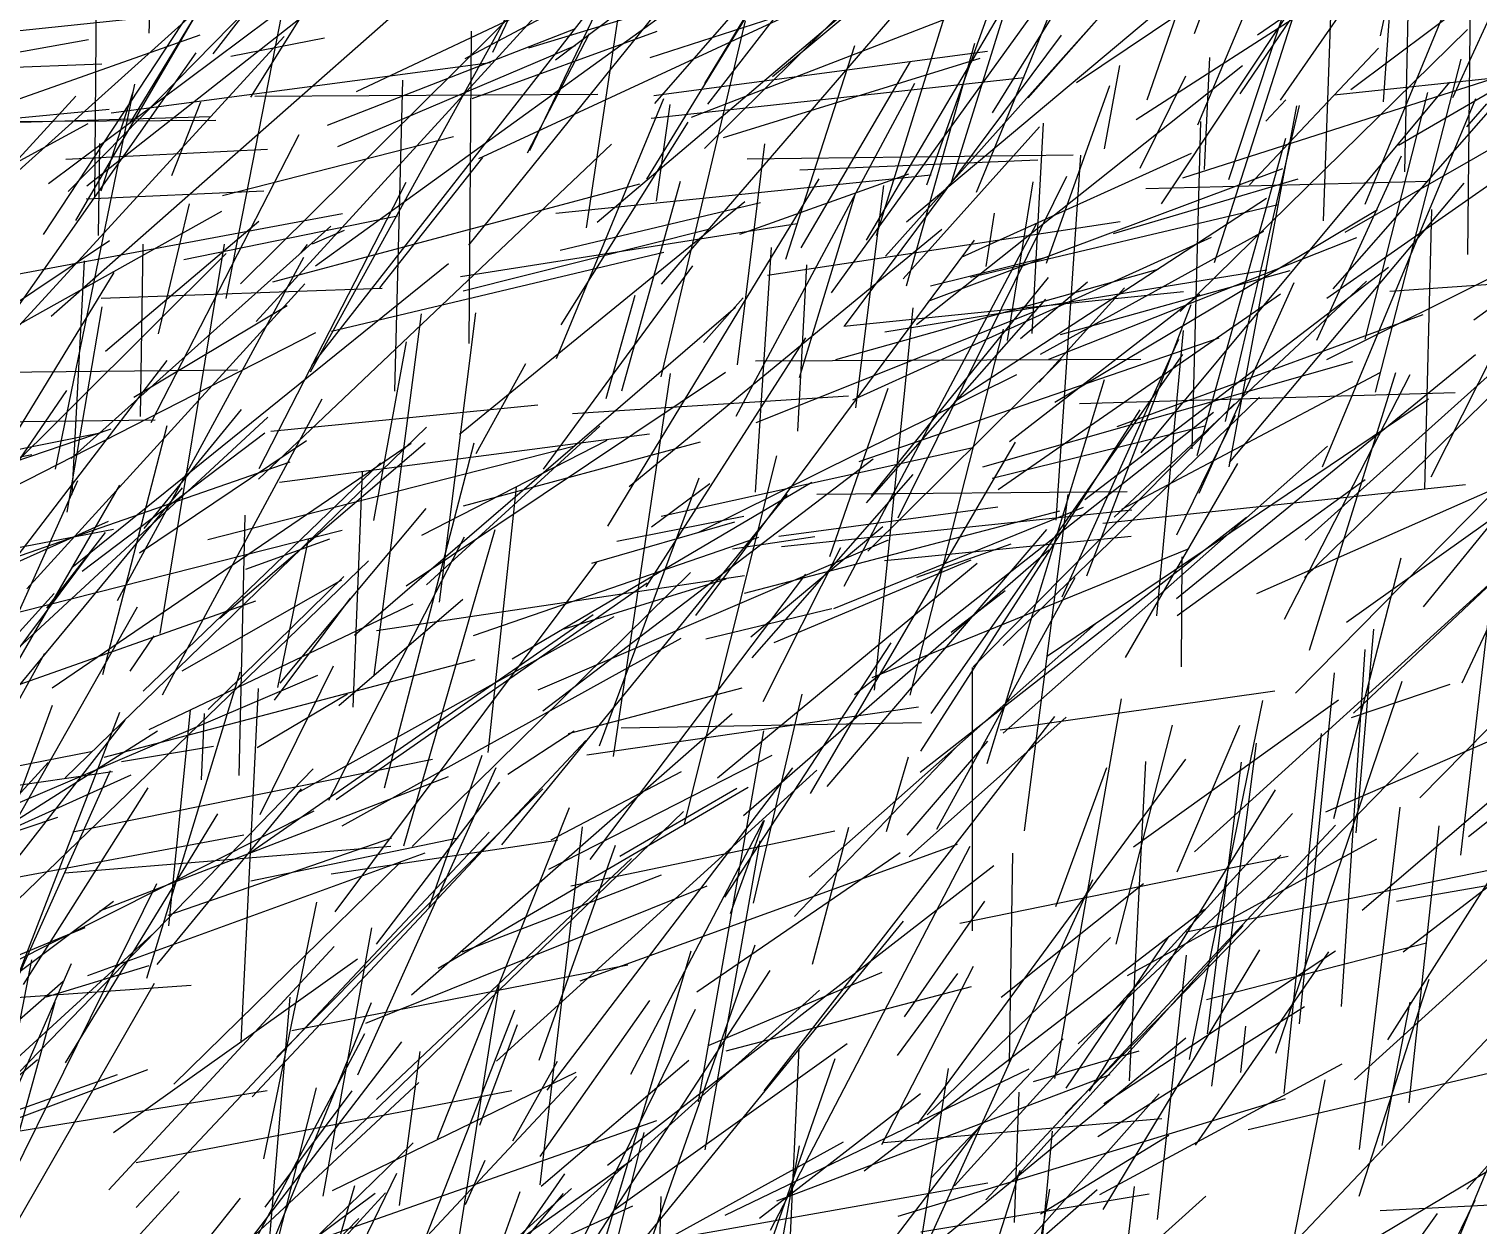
# Model space of a CAD drawing. Header units: metres. Extents: x 0 to 1019, y 0 to 619.
# Drawn here: x 517.8 to 592.2, y 223.9 to 285.3 of the extents above; entities that cross this region are included whole.
import ezdxf

# ---------------------------------------------------------------- set-up
doc = ezdxf.new("R2010")
doc.units = ezdxf.units.M

msp = doc.modelspace()

# ---------------------------------------------------------------- linework, layer by layer
at = {"color": 151}
for p, q in [((577.606, 285.048), (584.764, 304.466)), ((547.072, 248.476), (552.176, 262.24)), ((577.172, 238.917), (593.791, 242.316))]:
    msp.add_line(p, q, dxfattribs=at)
at = {"color": 103}
for p, q in [((541.599, 284.096), (550.362, 302.578)), ((556.629, 273.457), (560.169, 284.444)), ((536.565, 266.679), (536.964, 282.658)), ((572.082, 257.212), (577.429, 271.145)), ((546.669, 257.856), (554.018, 259.979)), ((574.468, 243.291), (584.994, 250.834)), ((574.175, 236.681), (586.966, 243.702))]:
    msp.add_line(p, q, dxfattribs=at)
at = {"color": 12}
for p, q in [((575.178, 281.64), (581.912, 301.225)), ((591.35, 251.707), (597.21, 264.258))]:
    msp.add_line(p, q, dxfattribs=at)
at = {"color": 145}
for p, q in [((587.158, 284.929), (590.663, 301.305)), ((519.136, 262.681), (523.219, 282.444)), ((511.229, 280.514), (527.38, 280.601)), ((575.109, 277.1), (589.607, 277.474)), ((585.909, 244.008), (586.819, 254.469)), ((508.249, 231.276), (522.715, 249.787)), ((591.582, 225.706), (607.654, 243.949)), ((529.155, 213.627), (545.889, 231.492))]:
    msp.add_line(p, q, dxfattribs=at)
at = {"color": 206}
for p, q in [((549.902, 281.453), (565.948, 299.817)), ((585.409, 254.83), (599.665, 264.99)), ((560.646, 226.643), (578.121, 240.091))]:
    msp.add_line(p, q, dxfattribs=at)
at = {"color": 50}
for p, q in [((523.944, 285.076), (524.498, 299.25)), ((552.401, 269.188), (554.44, 271.483)), ((568.63, 210.117), (570.31, 228.691))]:
    msp.add_line(p, q, dxfattribs=at)
at = {"color": 238}
for p, q in [((527.243, 284.014), (538.955, 299.187)), ((530.65, 262.011), (549.626, 264.488))]:
    msp.add_line(p, q, dxfattribs=at)
at = {"color": 171}
for p, q in [((567.234, 280.971), (578.569, 299.285)), ((518.979, 251.45), (537.404, 264.011)), ((512.451, 244.654), (520.289, 262.105)), ((587.982, 240.493), (607.126, 243.819)), ((583.304, 215.026), (590.079, 224.46))]:
    msp.add_line(p, q, dxfattribs=at)
at = {"color": 25}
for p, q in [((582.027, 281.626), (593.456, 298.113)), ((549.848, 281.877), (566.985, 284.15)), ((516.545, 252.864), (530.042, 265.359)), ((525.647, 252.33), (533.836, 256.994)), ((538.749, 228.287), (545.524, 245.316)), ((536.994, 220.288), (542.729, 234.921)), ((526.446, 215.742), (534.717, 224.204))]:
    msp.add_line(p, q, dxfattribs=at)
at = {"color": 210}
for p, q in [((579.952, 281.956), (589.972, 296.766)), ((547.197, 222.597), (551.765, 237.945))]:
    msp.add_line(p, q, dxfattribs=at)
at = {"color": 213}
for p, q in [((585.626, 282.17), (605.242, 296.879)), ((526.984, 250.338), (533.952, 257.163))]:
    msp.add_line(p, q, dxfattribs=at)
at = {"color": 140}
for p, q in [((588.41, 277.949), (588.814, 297.166)), ((549.987, 276.448), (550.699, 281.406)), ((577.479, 263.717), (577.926, 280.539)), ((571.63, 233.176), (582.045, 242.855)), ((535.359, 213.734), (545.211, 225.479))]:
    msp.add_line(p, q, dxfattribs=at)
at = {"color": 21}
msp.add_line((590.872, 281.77), (597.914, 297.108), dxfattribs=at)
at = {"color": 52}
for p, q in [((565.082, 277.241), (570.984, 296.157)), ((565.12, 254.31), (567.881, 256.452)), ((538.793, 237.063), (554.695, 246.359)), ((545.589, 241.281), (559.151, 244.103))]:
    msp.add_line(p, q, dxfattribs=at)
at = {"color": 43}
for p, q in [((587.308, 281.544), (588.373, 296.722)), ((569.061, 281.752), (574.88, 288.326))]:
    msp.add_line(p, q, dxfattribs=at)
at = {"color": 48}
for p, q in [((566.416, 276.902), (574.182, 295.783)), ((554.458, 244.896), (570.122, 258.543))]:
    msp.add_line(p, q, dxfattribs=at)
at = {"color": 67}
msp.add_line((586.36, 276.297), (594.263, 295.406), dxfattribs=at)
at = {"color": 124}
for p, q in [((544.813, 283.705), (559.388, 294.702)), ((563.942, 271.31), (582.143, 278.128)), ((540.597, 254.138), (555.251, 259.196))]:
    msp.add_line(p, q, dxfattribs=at)
at = {"color": 39}
for p, q in [((522.952, 280.426), (531.377, 294.289)), ((578.28, 233.678), (580.021, 247.638)), ((540.187, 224.917), (541.199, 227.202))]:
    msp.add_line(p, q, dxfattribs=at)
at = {"color": 114}
for p, q in [((552.458, 279.144), (567.69, 294.247)), ((532.492, 273.119), (550.809, 286.373)), ((542.061, 243.391), (556.712, 261.377))]:
    msp.add_line(p, q, dxfattribs=at)
at = {"color": 58}
for p, q in [((561.284, 274.688), (567.323, 294.137)), ((532.301, 267.996), (547.763, 287.795)), ((527.709, 276.73), (539.566, 279.756)), ((525.736, 273.455), (536.694, 275.694))]:
    msp.add_line(p, q, dxfattribs=at)
at = {"color": 251}
for p, q in [((521.171, 276.647), (521.295, 293.73)), ((562.661, 272.456), (569.651, 280.253)), ((567.527, 261.631), (582.021, 271.682)), ((562.717, 234.566), (566.841, 240.499))]:
    msp.add_line(p, q, dxfattribs=at)
at = {"color": 180}
for p, q in [((552.47, 282.48), (558.963, 293.162)), ((584.184, 262.808), (592.041, 281.716)), ((533.856, 244.372), (551.258, 254.008))]:
    msp.add_line(p, q, dxfattribs=at)
at = {"color": 87}
for p, q in [((555.939, 282.84), (568.708, 293.509)), ((551.782, 280.759), (565.367, 286.005))]:
    msp.add_line(p, q, dxfattribs=at)
at = {"color": 209}
for p, q in [((584.234, 275.426), (584.872, 293.616)), ((540.068, 271.842), (552.654, 275.001)), ((571.985, 261.128), (587.562, 273.051))]:
    msp.add_line(p, q, dxfattribs=at)
at = {"color": 161}
for p, q in [((543.49, 279.053), (550.029, 292.691)), ((580.8, 256.291), (593.417, 261.853)), ((561.792, 244.082), (562.925, 247.916)), ((519.665, 232.191), (527.485, 244.991))]:
    msp.add_line(p, q, dxfattribs=at)
at = {"color": 1}
for p, q in [((591.633, 273.708), (591.835, 292.474)), ((562.825, 275.387), (581.382, 290.958)), ((549.667, 283.812), (562.694, 288.035)), ((553.816, 208.373), (557.331, 227.929))]:
    msp.add_line(p, q, dxfattribs=at)
at = {"color": 16}
for p, q in [((546.951, 275.372), (566.44, 291.89)), ((564.078, 226.275), (570.866, 233.425))]:
    msp.add_line(p, q, dxfattribs=at)
at = {"color": 104}
for p, q in [((574.605, 280.638), (592.729, 292.298)), ((578.627, 273.289), (582.807, 286.34)), ((556.274, 259.234), (567.512, 260.752))]:
    msp.add_line(p, q, dxfattribs=at)
at = {"color": 111}
for p, q in [((580.835, 284.986), (591.084, 292.099)), ((538.991, 217.701), (541.913, 236.174))]:
    msp.add_line(p, q, dxfattribs=at)
at = {"color": 167}
msp.add_line((520.19, 275.454), (529.476, 291.364), dxfattribs=at)
at = {"color": 38}
for p, q in [((527.901, 271.437), (531.811, 291.377)), ((529.6, 262.71), (537.135, 277.42)), ((521.494, 271.463), (535.919, 271.976))]:
    msp.add_line(p, q, dxfattribs=at)
at = {"color": 96}
for p, q in [((534.594, 282.067), (553.199, 290.853)), ((544.827, 275.833), (564.096, 277.787)), ((538.195, 256.748), (547.082, 264.892)), ((577.353, 232.375), (581.106, 250.797)), ((529.627, 217.054), (531.193, 235.569))]:
    msp.add_line(p, q, dxfattribs=at)
at = {"color": 203}
for p, q in [((540.368, 274.177), (553.82, 290.879)), ((522.532, 247.673), (527.261, 248.464)), ((587.539, 233.378), (596.728, 247.858)), ((543.966, 232.342), (547.884, 243.381))]:
    msp.add_line(p, q, dxfattribs=at)
at = {"color": 102}
for p, q in [((577.786, 280.367), (582.396, 291.342)), ((525.115, 277.757), (526.61, 281.551))]:
    msp.add_line(p, q, dxfattribs=at)
at = {"color": 207}
for p, q in [((516.411, 277.249), (531.194, 290.574)), ((522.003, 280.977), (541.475, 283.562)), ((572.982, 279.128), (573.775, 283.416)), ((535.618, 254.392), (554.517, 257.227))]:
    msp.add_line(p, q, dxfattribs=at)
at = {"color": 233}
for p, q in [((520.756, 277.229), (537.429, 290.357)), ((521.634, 247.897), (540.691, 252.907))]:
    msp.add_line(p, q, dxfattribs=at)
at = {"color": 158}
for p, q in [((543.445, 284.319), (563.062, 290.283)), ((546.592, 242.641), (557.655, 257.294)), ((535.076, 234.241), (552.59, 241.278)), ((501.352, 220.482), (519.537, 236.392))]:
    msp.add_line(p, q, dxfattribs=at)
at = {"color": 225}
for p, q in [((571.551, 282.531), (583.322, 290.463)), ((564.049, 272.089), (570.056, 273.578))]:
    msp.add_line(p, q, dxfattribs=at)
at = {"color": 78}
for p, q in [((575.915, 276.314), (585.304, 290.43)), ((553.125, 246.836), (566.447, 257.847))]:
    msp.add_line(p, q, dxfattribs=at)
at = {"color": 44}
for p, q in [((528.642, 272.206), (546.064, 289.487)), ((581.26, 280.554), (582.288, 281.646))]:
    msp.add_line(p, q, dxfattribs=at)
at = {"color": 239}
for p, q in [((550.254, 272.181), (565.517, 289.898)), ((570.818, 256.12), (576.806, 269.36)), ((514.964, 229.331), (532.376, 247.301)), ((516.029, 224.578), (524.341, 241.401)), ((582.282, 205.232), (592.017, 225.142))]:
    msp.add_line(p, q, dxfattribs=at)
at = {"color": 197}
for p, q in [((584.725, 271.939), (600, 289.371)), ((548.594, 261.796), (564.646, 275.01)), ((567.677, 235.568), (574.981, 241.411))]:
    msp.add_line(p, q, dxfattribs=at)
at = {"color": 132}
for p, q in [((518.78, 277.348), (534.311, 288.964)), ((550.231, 267.418), (554.565, 285.711)), ((580.422, 277.287), (587.049, 284.302)), ((515.852, 272.448), (533.884, 275.811)), ((567.493, 221.284), (575.802, 230.6))]:
    msp.add_line(p, q, dxfattribs=at)
at = {"color": 6}
for p, q in [((529.172, 281.777), (533.456, 288.669)), ((510.747, 247.109), (519.073, 256.298)), ((563.772, 222.636), (572.392, 241.606)), ((532.876, 225.349), (535.384, 239.137))]:
    msp.add_line(p, q, dxfattribs=at)
at = {"color": 208}
for p, q in [((549.494, 277.571), (556.641, 289.237)), ((557.89, 246.026), (568.419, 264.076)), ((519.627, 241.954), (536.363, 243.329))]:
    msp.add_line(p, q, dxfattribs=at)
at = {"color": 193}
for p, q in [((560.776, 274.439), (569.292, 288.924)), ((521.356, 274.684), (521.428, 279.406)), ((545.685, 265.538), (559.841, 266.455)), ((544.469, 242.145), (555.929, 247.991))]:
    msp.add_line(p, q, dxfattribs=at)
at = {"color": 40}
msp.add_line((579.363, 277.559), (583.208, 289.239), dxfattribs=at)
at = {"color": 212}
for p, q in [((540.165, 283.766), (548.894, 288.406)), ((514.364, 247.885), (522.445, 261.863)), ((562.366, 232.582), (565.459, 236.781))]:
    msp.add_line(p, q, dxfattribs=at)
at = {"color": 92}
for p, q in [((558.983, 271.737), (570.722, 288.045)), ((516.74, 231.268), (517.934, 237.483))]:
    msp.add_line(p, q, dxfattribs=at)
at = {"color": 136}
for p, q in [((518.528, 274.729), (526.669, 287.105)), ((563.528, 247.124), (580.271, 260.212)), ((509.749, 248.959), (529.426, 255.917)), ((504.727, 239.899), (519.265, 244.811))]:
    msp.add_line(p, q, dxfattribs=at)
at = {"color": 71}
for p, q in [((529.451, 270.27), (545.245, 287.548)), ((563.345, 270.117), (580.069, 283.404))]:
    msp.add_line(p, q, dxfattribs=at)
at = {"color": 254}
for p, q in [((552.635, 281.423), (557.403, 287.599)), ((525.143, 216.058), (537.511, 228.097))]:
    msp.add_line(p, q, dxfattribs=at)
at = {"color": 88}
for p, q in [((561.75, 273.621), (573.879, 287.199)), ((515.367, 231.872), (522.446, 250.195))]:
    msp.add_line(p, q, dxfattribs=at)
at = {"color": 219}
msp.add_line((519.8, 276.937), (529.094, 286.419), dxfattribs=at)
at = {"color": 146}
for p, q in [((546.397, 275.067), (548.203, 287.054)), ((538.86, 255.854), (540.711, 270.705)), ((586.078, 227.744), (588.156, 245.329)), ((544.068, 225.86), (551.65, 232.337))]:
    msp.add_line(p, q, dxfattribs=at)
at = {"color": 222}
for p, q in [((563.865, 277.284), (567.378, 287.036)), ((554.645, 278.621), (571.379, 278.822)), ((566.973, 247.567), (572.992, 267.285)), ((537.032, 243.341), (541.71, 259.581))]:
    msp.add_line(p, q, dxfattribs=at)
at = {"color": 166}
for p, q in [((509.587, 284.397), (525.03, 286.003)), ((568.111, 264.096), (577.878, 271.669)), ((505.501, 221.488), (518.218, 232.367))]:
    msp.add_line(p, q, dxfattribs=at)
at = {"color": 192}
for p, q in [((518.928, 270.532), (536.529, 286.04)), ((524.435, 269.623), (526.022, 276.309)), ((557.252, 264.625), (557.715, 273.173)), ((533.682, 250.553), (540.058, 256.006))]:
    msp.add_line(p, q, dxfattribs=at)
at = {"color": 55}
for p, q in [((532.225, 267.684), (542.474, 286.255)), ((505.092, 256.328), (522.127, 259.596)), ((577.655, 227.976), (584.504, 237.896)), ((526.056, 216.788), (535.022, 233.71))]:
    msp.add_line(p, q, dxfattribs=at)
at = {"color": 51}
for p, q in [((540.876, 278.642), (557.07, 286.143)), ((556.41, 258.707), (574.398, 260.596)), ((504.66, 245.016), (520.97, 248.18)), ((517.495, 236.223), (523.907, 246.314)), ((533.368, 225.635), (545.867, 231.712))]:
    msp.add_line(p, q, dxfattribs=at)
at = {"color": 64}
for p, q in [((585.345, 274.843), (604.149, 285.665)), ((561.649, 228.108), (575.93, 229.331))]:
    msp.add_line(p, q, dxfattribs=at)
at = {"color": 220}
for p, q in [((588.081, 279.315), (599.659, 286.051)), ((569.636, 267.145), (574.018, 271.989))]:
    msp.add_line(p, q, dxfattribs=at)
at = {"color": 185}
for p, q in [((508.985, 278.765), (526.563, 284.982)), ((586.904, 266.637), (591.292, 283.736)), ((521.486, 276.966), (523.135, 282.062)), ((579.194, 265.137), (582.992, 281.349)), ((577.612, 243.034), (593.059, 257.07)), ((521.414, 239.999), (539.309, 246.892)), ((535.614, 238.287), (541.948, 246.605))]:
    msp.add_line(p, q, dxfattribs=at)
at = {"color": 249}
for p, q in [((512.734, 265.1), (530.881, 284.901)), ((552.128, 259.428), (568.486, 267.535))]:
    msp.add_line(p, q, dxfattribs=at)
at = {"color": 137}
for p, q in [((533.098, 280.345), (545.835, 285.316)), ((545.095, 270.092), (551.614, 280.502)), ((555.082, 261.503), (555.894, 274.067))]:
    msp.add_line(p, q, dxfattribs=at)
at = {"color": 148}
for p, q in [((540.378, 269.127), (540.5, 285.174)), ((546.07, 236.399), (565.441, 243.429)), ((590.888, 222.5), (598.814, 241.727))]:
    msp.add_line(p, q, dxfattribs=at)
at = {"color": 105}
for p, q in [((540.526, 281.721), (550.035, 285.173)), ((548.233, 218.833), (555.055, 238.251))]:
    msp.add_line(p, q, dxfattribs=at)
at = {"color": 89}
for p, q in [((543.363, 278.924), (546.556, 285.054)), ((524.063, 265.082), (531.658, 279.865)), ((562.865, 243.884), (566.992, 248.709)), ((530.274, 221.953), (532.548, 230.914))]:
    msp.add_line(p, q, dxfattribs=at)
at = {"color": 5}
for p, q in [((559.637, 270.016), (570.776, 284.96)), ((556.038, 253.781), (566.152, 258.024))]:
    msp.add_line(p, q, dxfattribs=at)
at = {"color": 86}
msp.add_line((576.872, 270.777), (591.622, 285.262), dxfattribs=at)
at = {"color": 186}
for p, q in [((502.218, 281.41), (520.841, 284.747)), ((591.581, 280.255), (592.61, 281.449)), ((515.473, 241.407), (528.804, 243.901))]:
    msp.add_line(p, q, dxfattribs=at)
at = {"color": 156}
for p, q in [((528.139, 283.887), (532.944, 284.827)), ((576.713, 255.166), (586.365, 262.148)), ((528.571, 246.955), (528.888, 260.315)), ((555.696, 210.957), (572.613, 225.69)), ((559.156, 208.254), (578.183, 225.35))]:
    msp.add_line(p, q, dxfattribs=at)
at = {"color": 113}
for p, q in [((533.635, 279.245), (545.839, 284.444)), ((562.83, 272.091), (566.324, 284.563)), ((528.677, 233.238), (529.562, 251.422))]:
    msp.add_line(p, q, dxfattribs=at)
at = {"color": 47}
for p, q in [((511.981, 283.138), (521.528, 283.491)), ((520.507, 257.448), (529.884, 264.553))]:
    msp.add_line(p, q, dxfattribs=at)
at = {"color": 172}
for p, q in [((513.314, 265.477), (526.372, 284.06)), ((555.689, 272.65), (573.786, 275.4)), ((540.918, 228.992), (542.855, 234.164))]:
    msp.add_line(p, q, dxfattribs=at)
at = {"color": 77}
for p, q in [((553.44, 279.706), (566.612, 283.792)), ((513.068, 259.763), (532.508, 269.701)), ((547.79, 247.927), (550.714, 267.587)), ((560.161, 251.117), (578.579, 265.611)), ((567.217, 262.225), (578.144, 264.901)), ((530.384, 250.819), (534.284, 256.064))]:
    msp.add_line(p, q, dxfattribs=at)
at = {"color": 93}
for p, q in [((557.421, 274.045), (563.035, 283.621)), ((523.84, 236.547), (528.615, 252.269)), ((513.239, 212.203), (525.487, 225.596))]:
    msp.add_line(p, q, dxfattribs=at)
at = {"color": 54}
for p, q in [((577.001, 277.641), (595.332, 283.515)), ((581.782, 232.695), (588.263, 251.791)), ((552.699, 233.102), (561.584, 236.849))]:
    msp.add_line(p, q, dxfattribs=at)
at = {"color": 69}
for p, q in [((578.114, 278.062), (578.402, 283.824)), ((526.645, 246.721), (526.795, 250.131)), ((542.62, 228.199), (544.908, 232.285))]:
    msp.add_line(p, q, dxfattribs=at)
at = {"color": 216}
for p, q in [((549.722, 280.698), (568.862, 282.798)), ((531.737, 273.767), (532.073, 274.21)), ((572.945, 230.115), (584.848, 237.949))]:
    msp.add_line(p, q, dxfattribs=at)
at = {"color": 194}
msp.add_line((574.81, 278.131), (577.17, 282.885), dxfattribs=at)
at = {"color": 109}
for p, q in [((584.781, 281.909), (597.069, 283.205)), ((584.406, 268.312), (600.13, 276.178)), ((530.683, 251.694), (538.167, 260.663))]:
    msp.add_line(p, q, dxfattribs=at)
at = {"color": 228}
for p, q in [((529.376, 281.834), (546.986, 281.929)), ((584.762, 244.744), (588.214, 258.129))]:
    msp.add_line(p, q, dxfattribs=at)
at = {"color": 57}
msp.add_line((554.082, 265.41), (563.245, 282.499), dxfattribs=at)
at = {"color": 144}
for p, q in [((570.014, 273.261), (573.257, 282.383)), ((570.431, 231.393), (573.86, 250.884))]:
    msp.add_line(p, q, dxfattribs=at)
at = {"color": 168}
for p, q in [((574.871, 263.515), (590.714, 282.554)), ((534.428, 250.453), (534.899, 262.521)), ((562.785, 221.651), (577.17, 233.48)), ((547.482, 222.575), (567.002, 226.04))]:
    msp.add_line(p, q, dxfattribs=at)
at = {"color": 245}
for p, q in [((584.399, 271.457), (600.212, 282.547)), ((547.493, 259.76), (558.346, 277.589))]:
    msp.add_line(p, q, dxfattribs=at)
at = {"color": 125}
for p, q in [((586.367, 269.36), (589.591, 282.021)), ((541.35, 248.139), (542.81, 261.755)), ((568.324, 226.172), (580.099, 239.248)), ((511.734, 227.804), (530.013, 230.768))]:
    msp.add_line(p, q, dxfattribs=at)
at = {"color": 62}
for p, q in [((512.746, 273.719), (520.195, 281.838)), ((563.363, 257.136), (568.199, 258.847))]:
    msp.add_line(p, q, dxfattribs=at)
at = {"color": 202}
for p, q in [((513.226, 280.333), (521.903, 281.165)), ((579.386, 262.795), (582.864, 281.339))]:
    msp.add_line(p, q, dxfattribs=at)
at = {"color": 49}
msp.add_line((544.86, 268.361), (550.368, 281.709), dxfattribs=at)
at = {"color": 37}
for p, q in [((508.865, 273.956), (520.828, 280.428)), ((519.054, 213.742), (537.786, 231.187))]:
    msp.add_line(p, q, dxfattribs=at)
at = {"color": 107}
for p, q in [((510.142, 280.281), (527.093, 280.786)), ((520.035, 244.06), (538.491, 247.788))]:
    msp.add_line(p, q, dxfattribs=at)
at = {"color": 237}
for p, q in [((569.274, 269.648), (569.864, 280.453)), ((509.979, 237.649), (518.59, 253.236))]:
    msp.add_line(p, q, dxfattribs=at)
at = {"color": 169}
for p, q in [((577.743, 263.379), (582.298, 279.677)), ((539.876, 264.482), (554.529, 276.424)), ((558.887, 258.19), (561.883, 266.843)), ((585.772, 250.144), (601.829, 265.313)), ((535.629, 230.32), (548.702, 242.687))]:
    msp.add_line(p, q, dxfattribs=at)
at = {"color": 2}
msp.add_line((519.668, 278.607), (530.028, 279.107), dxfattribs=at)
at = {"color": 101}
for p, q in [((529.57, 262.16), (547.678, 279.362)), ((553.523, 224.378), (569.126, 231.895))]:
    msp.add_line(p, q, dxfattribs=at)
at = {"color": 214}
for p, q in [((554.144, 268.043), (555.558, 279.387)), ((586.211, 240.04), (604.054, 255.312)), ((572.224, 230.744), (581.761, 246.21)), ((553.798, 239.864), (555.532, 244.666))]:
    msp.add_line(p, q, dxfattribs=at)
at = {"color": 73}
for p, q in [((565.647, 273.562), (577.46, 278.914)), ((574.925, 214.728), (593.136, 233.966))]:
    msp.add_line(p, q, dxfattribs=at)
at = {"color": 27}
msp.add_line((535.798, 271.997), (541.071, 278.685), dxfattribs=at)
at = {"color": 23}
for p, q in [((557.357, 278.046), (569.558, 278.562)), ((560.063, 266.244), (578.476, 274.593)), ((513.856, 216.326), (519.132, 235.329))]:
    msp.add_line(p, q, dxfattribs=at)
at = {"color": 128}
for p, q in [((570.515, 260.059), (571.765, 278.809)), ((502.201, 231.49), (520.671, 239.144))]:
    msp.add_line(p, q, dxfattribs=at)
at = {"color": 120}
for p, q in [((583.891, 269.298), (588.228, 278.774)), ((570.724, 269.6), (582.512, 272.881))]:
    msp.add_line(p, q, dxfattribs=at)
at = {"color": 242}
for p, q in [((548.22, 266.706), (551.231, 277.464)), ((576.695, 259.312), (579.706, 265.46)), ((518.705, 255.539), (521.717, 259.425)), ((540.082, 220.743), (545.629, 225.743))]:
    msp.add_line(p, q, dxfattribs=at)
at = {"color": 79}
msp.add_line((554.262, 274.75), (562.94, 277.846), dxfattribs=at)
at = {"color": 190}
for p, q in [((562.396, 260.188), (571.048, 277.73)), ((567.789, 253.621), (580.939, 266.384))]:
    msp.add_line(p, q, dxfattribs=at)
at = {"color": 134}
for p, q in [((568.017, 269.288), (569.332, 277.44)), ((589.747, 262.293), (594.92, 272.535)), ((576.934, 252.533), (576.97, 258.187)), ((545.25, 254.491), (553.567, 257.044)), ((563.193, 220.58), (564.98, 231.898))]:
    msp.add_line(p, q, dxfattribs=at)
at = {"color": 142}
for p, q in [((573.45, 274.786), (582.922, 277.595)), ((564.098, 250.127), (577.001, 268.563)), ((510.902, 265.033), (524.263, 265.223)), ((541.14, 220.414), (558.356, 235.923))]:
    msp.add_line(p, q, dxfattribs=at)
at = {"color": 19}
for p, q in [((591.95, 270.345), (601.949, 277.631)), ((577.851, 261.455), (582.731, 272.266)), ((555.081, 268.236), (574.859, 268.329)), ((523.287, 227.081), (542.567, 230.768))]:
    msp.add_line(p, q, dxfattribs=at)
at = {"color": 53}
for p, q in [((520.717, 276.557), (529.846, 276.967)), ((519.75, 260.478), (521.546, 271.017)), ((558.748, 246.394), (570.033, 259.584)), ((552.531, 253.969), (558.987, 255.526))]:
    msp.add_line(p, q, dxfattribs=at)
at = {"color": 252}
for p, q in [((530.304, 272.303), (549.133, 277.335)), ((514.611, 254.68), (533.86, 259.552))]:
    msp.add_line(p, q, dxfattribs=at)
at = {"color": 90}
for p, q in [((557.325, 267.383), (560.186, 276.777)), ((579.397, 263.018), (591.456, 277.363)), ((552.017, 255.162), (566.317, 274.446)), ((542.359, 247.022), (545.771, 249.24))]:
    msp.add_line(p, q, dxfattribs=at)
at = {"color": 126}
for p, q in [((560.228, 265.839), (561.657, 277.241)), ((559.6, 270.03), (577.039, 271.799)), ((551.43, 244.474), (556.172, 263.366)), ((552.067, 235.842), (562.494, 242.996))]:
    msp.add_line(p, q, dxfattribs=at)
at = {"color": 110}
for p, q in [((583.292, 259.04), (602.968, 276.73)), ((524.929, 239.783), (536.408, 243.742))]:
    msp.add_line(p, q, dxfattribs=at)
at = {"color": 153}
for p, q in [((545.051, 273.923), (555.336, 276.38)), ((565.288, 266.153), (581.308, 276.591)), ((522.325, 255.929), (531.897, 273.575)), ((582.999, 234.194), (584.792, 252.216)), ((574.273, 231.265), (575.102, 247.672))]:
    msp.add_line(p, q, dxfattribs=at)
at = {"color": 11}
for p, q in [((566.102, 272.541), (581.9, 276.265)), ((575.668, 255.157), (577.039, 269.797)), ((552.145, 230.196), (555.504, 249.24)), ((540.021, 237.898), (550.243, 241.852)), ((563.556, 223.513), (575.272, 225.47))]:
    msp.add_line(p, q, dxfattribs=at)
at = {"color": 162}
for p, q in [((570.435, 266.129), (587.007, 276.013)), ((571.702, 266.049), (590.99, 266.623)), ((553.705, 216.747), (559.167, 232.414)), ((568.365, 224.004), (568.614, 230.691))]:
    msp.add_line(p, q, dxfattribs=at)
at = {"color": 118}
for p, q in [((589.43, 261.674), (589.782, 276.014)), ((582.204, 230.62), (584.128, 249.109)), ((529.835, 227.266), (532.564, 240.444))]:
    msp.add_line(p, q, dxfattribs=at)
at = {"color": 250}
for p, q in [((515.419, 269.077), (527.685, 275.927)), ((533.293, 241.905), (544.917, 243.625))]:
    msp.add_line(p, q, dxfattribs=at)
at = {"color": 199}
msp.add_line((521.712, 268.748), (529.576, 275.418), dxfattribs=at)
at = {"color": 20}
msp.add_line((539.924, 272.569), (557.218, 275.297), dxfattribs=at)
at = {"color": 59}
for p, q in [((559.621, 256.667), (569.489, 275.271)), ((576.716, 242.013), (579.941, 249.542))]:
    msp.add_line(p, q, dxfattribs=at)
at = {"color": 131}
for p, q in [((566.915, 273.093), (567.344, 275.821)), ((557.998, 237.266), (559.864, 244.29)), ((529.913, 224.778), (534.367, 230.759))]:
    msp.add_line(p, q, dxfattribs=at)
at = {"color": 115}
for p, q in [((519.944, 263.222), (533.273, 275.157)), ((568.678, 269.386), (572.121, 272.298)), ((563.012, 251.08), (567.799, 269.871))]:
    msp.add_line(p, q, dxfattribs=at)
at = {"color": 234}
for p, q in [((532.34, 274.248), (533.986, 274.947)), ((529.652, 244.948), (533.412, 252.582))]:
    msp.add_line(p, q, dxfattribs=at)
at = {"color": 68}
msp.add_line((569.709, 268.584), (581.161, 274.899), dxfattribs=at)
at = {"color": 149}
for p, q in [((570.133, 268.33), (585.945, 274.576)), ((582.797, 251.177), (593.796, 262.371)), ((521.884, 225.68), (533.447, 238.177))]:
    msp.add_line(p, q, dxfattribs=at)
at = {"color": 26}
for p, q in [((508.249, 254.183), (527.904, 273.754)), ((580.95, 214.209), (584.311, 231.322))]:
    msp.add_line(p, q, dxfattribs=at)
at = {"color": 138}
for p, q in [((511.592, 267.524), (521.922, 274.431)), ((582.232, 254.977), (588.67, 267.548)), ((569.347, 231.235), (574.768, 232.817))]:
    msp.add_line(p, q, dxfattribs=at)
at = {"color": 123}
for p, q in [((523.513, 265.384), (523.651, 274.231)), ((543.563, 217.727), (551.991, 234.945))]:
    msp.add_line(p, q, dxfattribs=at)
at = {"color": 175}
for p, q in [((524.51, 254.245), (527.827, 274.241)), ((568.877, 244.106), (571.122, 261.385)), ((554.514, 256.306), (570.693, 260.542)), ((523.954, 249.309), (537.506, 255.761)), ((512.872, 233.908), (518.985, 250.561)), ((555.518, 230.76), (570.44, 249.975))]:
    msp.add_line(p, q, dxfattribs=at)
at = {"color": 36}
for p, q in [((533.318, 269.763), (550.365, 273.829)), ((535.496, 252.098), (537.93, 270.658)), ((568.654, 217.377), (570.18, 225.707))]:
    msp.add_line(p, q, dxfattribs=at)
at = {"color": 157}
for p, q in [((519.984, 257.635), (539.32, 273.239)), ((523.699, 259.631), (528.692, 265.748)), ((548.185, 249.398), (563.591, 249.666)), ((531.283, 233.85), (548.525, 237.227))]:
    msp.add_line(p, q, dxfattribs=at)
at = {"color": 200}
for p, q in [((519.992, 261.388), (520.632, 273.383)), ((562.965, 242.771), (571.02, 249.947))]:
    msp.add_line(p, q, dxfattribs=at)
at = {"color": 176}
for p, q in [((544.199, 262.689), (551.858, 273.117)), ((553.891, 258.586), (558.118, 259.221)), ((533.492, 227.77), (551.383, 245.104))]:
    msp.add_line(p, q, dxfattribs=at)
at = {"color": 108}
for p, q in [((511.871, 255.923), (522.159, 272.776)), ((586.061, 225.342), (589.651, 236.494)), ((562.399, 224.325), (582.274, 230.364)), ((540.594, 218.924), (542.998, 225.595))]:
    msp.add_line(p, q, dxfattribs=at)
at = {"color": 205}
msp.add_line((559.191, 268.317), (575.74, 272.949), dxfattribs=at)
at = {"color": 178}
msp.add_line((561.035, 261.32), (570.111, 272.522), dxfattribs=at)
at = {"color": 196}
for p, q in [((561.704, 269.741), (581.322, 272.914)), ((563.881, 229.521), (573.299, 238.638))]:
    msp.add_line(p, q, dxfattribs=at)
at = {"color": 29}
msp.add_line((573.492, 260.217), (586.434, 272.332), dxfattribs=at)
at = {"color": 14}
for p, q in [((587.628, 271.817), (602.786, 272.895)), ((540.083, 260.792), (552.252, 264.08))]:
    msp.add_line(p, q, dxfattribs=at)
at = {"color": 129}
for p, q in [((517.674, 256.54), (531.937, 272.198)), ((514.108, 229.738), (521.975, 247.204))]:
    msp.add_line(p, q, dxfattribs=at)
at = {"color": 154}
for p, q in [((547.411, 266.308), (548.901, 271.613)), ((515.352, 255.824), (524.877, 268.262)), ((542.576, 252.946), (557.958, 262.006)), ((554.833, 254.075), (561.616, 259.736)), ((522.98, 252.311), (524.217, 254.121))]:
    msp.add_line(p, q, dxfattribs=at)
at = {"color": 223}
for p, q in [((523.173, 266.373), (531.031, 271.079)), ((549.884, 213.272), (550.228, 225.327))]:
    msp.add_line(p, q, dxfattribs=at)
at = {"color": 211}
for p, q in [((534.487, 254.151), (554.044, 270.996)), ((506.977, 259.665), (522.007, 264.744)), ((588.315, 237.904), (602.493, 248.788)), ((523.811, 216.745), (535.553, 225.511))]:
    msp.add_line(p, q, dxfattribs=at)
at = {"color": 95}
for p, q in [((555.105, 265.069), (569.48, 270.804)), ((570.971, 229.578), (589.095, 248.116))]:
    msp.add_line(p, q, dxfattribs=at)
at = {"color": 215}
msp.add_line((560.77, 260.946), (569.976, 271.408), dxfattribs=at)
at = {"color": 139}
msp.add_line((561.189, 251.334), (563.161, 270.962), dxfattribs=at)
at = {"color": 179}
msp.add_line((589.356, 255.619), (601.739, 270.813), dxfattribs=at)
at = {"color": 83}
for p, q in [((573.644, 264.869), (589.336, 270.624)), ((534.658, 231.581), (541.767, 247.359)), ((570.495, 240.222), (573.1, 247.37)), ((511.335, 227.148), (523.877, 231.854))]:
    msp.add_line(p, q, dxfattribs=at)
at = {"color": 28}
for p, q in [((549.456, 256.645), (557.662, 269.425)), ((502.316, 229.664), (518.769, 247.611)), ((548.109, 242.811), (554.12, 246.307))]:
    msp.add_line(p, q, dxfattribs=at)
at = {"color": 133}
for p, q in [((560.402, 263.072), (578.871, 269.422)), ((535.483, 260.051), (537.157, 269.217)), ((501.07, 259.985), (517.928, 263.439)), ((518.681, 235.591), (523.945, 237.196)), ((536.799, 224.875), (537.865, 232.776)), ((563.519, 210.501), (568.657, 226.688))]:
    msp.add_line(p, q, dxfattribs=at)
at = {"color": 135}
msp.add_line((576.684, 256.037), (592.029, 268.562), dxfattribs=at)
at = {"color": 98}
for p, q in [((513.677, 267.637), (528.492, 267.782)), ((558.224, 261.399), (574.148, 261.539))]:
    msp.add_line(p, q, dxfattribs=at)
at = {"color": 99}
msp.add_line((540.729, 263.488), (543.286, 268.114), dxfattribs=at)
at = {"color": 9}
msp.add_line((560.834, 258.465), (570.783, 268.338), dxfattribs=at)
at = {"color": 46}
msp.add_line((566.74, 262.796), (585.73, 268.204), dxfattribs=at)
at = {"color": 198}
msp.add_line((583.258, 257.125), (594.277, 267.89), dxfattribs=at)
at = {"color": 85}
for p, q in [((537.139, 256.688), (553.536, 267.663)), ((544.02, 225.934), (546.187, 244.312)), ((555.277, 224.226), (563.541, 230.614)), ((532.756, 219.858), (534.51, 225.89))]:
    msp.add_line(p, q, dxfattribs=at)
at = {"color": 143}
for p, q in [((573.882, 260.627), (587.142, 267.648)), ((553.565, 232.811), (566.168, 236.11))]:
    msp.add_line(p, q, dxfattribs=at)
at = {"color": 182}
for p, q in [((583.509, 253.381), (587.934, 267.64)), ((529.17, 243.007), (546.746, 255.22)), ((524.964, 239.24), (526.07, 250.313))]:
    msp.add_line(p, q, dxfattribs=at)
at = {"color": 30}
for p, q in [((508.016, 249.64), (519.726, 266.723)), ((511.7, 227.44), (524.097, 238.763))]:
    msp.add_line(p, q, dxfattribs=at)
at = {"color": 72}
for p, q in [((524.63, 251.089), (532.828, 266.295)), ((528.921, 257.548), (533.229, 259.097))]:
    msp.add_line(p, q, dxfattribs=at)
at = {"color": 91}
for p, q in [((570.06, 253.104), (589.619, 266.294)), ((557.084, 239.708), (565.348, 248.367)), ((512.415, 245.767), (522.066, 247.154))]:
    msp.add_line(p, q, dxfattribs=at)
at = {"color": 24}
msp.add_line((530.195, 264.626), (543.894, 265.986), dxfattribs=at)
at = {"color": 22}
msp.add_line((563.559, 248.204), (574.821, 265.732), dxfattribs=at)
at = {"color": 165}
for p, q in [((566.248, 252.539), (579.663, 266.034)), ((556.465, 214.697), (557.317, 232.953))]:
    msp.add_line(p, q, dxfattribs=at)
at = {"color": 13}
msp.add_line((519.636, 246.832), (538.183, 264.835), dxfattribs=at)
at = {"color": 174}
for p, q in [((521.58, 252.135), (524.876, 264.92)), ((545.471, 249.116), (554.397, 251.455)), ((587.111, 223.334), (605.867, 234.526))]:
    msp.add_line(p, q, dxfattribs=at)
at = {"color": 65}
for p, q in [((511.201, 262.488), (521.436, 264.539)), ((512.369, 245.641), (525.668, 261.731)), ((568.118, 232.172), (568.28, 242.963))]:
    msp.add_line(p, q, dxfattribs=at)
at = {"color": 81}
for p, q in [((523.454, 258.379), (532.033, 264.159)), ((579.991, 231.706), (580.244, 234.077))]:
    msp.add_line(p, q, dxfattribs=at)
at = {"color": 74}
msp.add_line((536.024, 246.31), (540.632, 264.038), dxfattribs=at)
at = {"color": 60}
for p, q in [((537.947, 259.296), (547.468, 264.164)), ((510.221, 241.204), (523.033, 246.989))]:
    msp.add_line(p, q, dxfattribs=at)
at = {"color": 119}
msp.add_line((526.958, 259.071), (545.795, 263.885), dxfattribs=at)
at = {"color": 188}
for p, q in [((527.579, 255.036), (538.119, 264.032)), ((566.206, 238.969), (566.214, 252.5)), ((572.681, 210.744), (574.534, 225.845))]:
    msp.add_line(p, q, dxfattribs=at)
at = {"color": 231}
msp.add_line((550.231, 260.266), (566.163, 263.777), dxfattribs=at)
at = {"color": 41}
for p, q in [((567.788, 249.125), (584.432, 263.87)), ((571.021, 230.889), (576.301, 238.693))]:
    msp.add_line(p, q, dxfattribs=at)
at = {"color": 31}
for p, q in [((513.414, 256.88), (531.195, 263.065)), ((591.278, 242.853), (593.538, 262.199))]:
    msp.add_line(p, q, dxfattribs=at)
at = {"color": 218}
for p, q in [((523.64, 251.274), (535.819, 262.998)), ((528.353, 218.277), (535.361, 235.303))]:
    msp.add_line(p, q, dxfattribs=at)
at = {"color": 221}
for p, q in [((544.161, 250.274), (561.108, 263.208)), ((541.782, 232.289), (558.228, 247.229)), ((572.637, 228.417), (583.246, 235.087))]:
    msp.add_line(p, q, dxfattribs=at)
at = {"color": 8}
for p, q in [((574.059, 253.018), (579.835, 262.969)), ((572.895, 259.907), (591.523, 261.897))]:
    msp.add_line(p, q, dxfattribs=at)
at = {"color": 121}
msp.add_line((549.742, 259.725), (552.732, 261.951), dxfattribs=at)
at = {"color": 117}
for p, q in [((554.899, 252.989), (563.165, 262.415)), ((580.36, 228.778), (594.982, 232.2))]:
    msp.add_line(p, q, dxfattribs=at)
at = {"color": 61}
for p, q in [((559.102, 255.532), (571.911, 260.722)), ((509.419, 230.985), (522.128, 240.495))]:
    msp.add_line(p, q, dxfattribs=at)
at = {"color": 173}
msp.add_line((508.214, 253.928), (521.867, 260.009), dxfattribs=at)
at = {"color": 10}
for p, q in [((547.95, 258.977), (554.479, 260.269)), ((567.632, 249.295), (581.736, 251.307)), ((544.377, 230.795), (556.993, 247.338))]:
    msp.add_line(p, q, dxfattribs=at)
at = {"color": 35}
for p, q in [((530.551, 251.472), (532.137, 259.067)), ((548.673, 231.622), (555.509, 244.647))]:
    msp.add_line(p, q, dxfattribs=at)
at = {"color": 204}
for p, q in [((533.181, 245.687), (540.131, 259.205)), ((537.454, 243.312), (551.73, 257.377)), ((555.227, 214.011), (566.602, 228.945))]:
    msp.add_line(p, q, dxfattribs=at)
at = {"color": 141}
msp.add_line((543.927, 251.352), (561.906, 259.051), dxfattribs=at)
at = {"color": 227}
msp.add_line((561.699, 257.984), (574.363, 259.246), dxfattribs=at)
at = {"color": 243}
for p, q in [((589.168, 245.804), (602.487, 259.322)), ((523.291, 224.761), (541.402, 244.044)), ((552.486, 227.722), (555.316, 243.595))]:
    msp.add_line(p, q, dxfattribs=at)
at = {"color": 18}
for p, q in [((591.674, 243.813), (610.57, 258.843)), ((533.299, 219.642), (536.667, 226.539))]:
    msp.add_line(p, q, dxfattribs=at)
at = {"color": 230}
msp.add_line((508.935, 242.337), (520.992, 258.463), dxfattribs=at)
at = {"color": 76}
msp.add_line((555.476, 250.752), (559.452, 258.656), dxfattribs=at)
at = {"color": 70}
for p, q in [((561.059, 251.979), (577.25, 258.568)), ((533.505, 239.948), (546.933, 257.903))]:
    msp.add_line(p, q, dxfattribs=at)
at = {"color": 235}
msp.add_line((515.656, 239.07), (535.218, 257.976), dxfattribs=at)
at = {"color": 4}
for p, q in [((533.545, 245.72), (549.514, 256.844)), ((537.417, 235.687), (553.87, 250.132)), ((565.569, 239.366), (582.423, 242.814)), ((522.13, 228.625), (534.641, 237.538))]:
    msp.add_line(p, q, dxfattribs=at)
at = {"color": 82}
msp.add_line((564.383, 244.2), (571.478, 257.123), dxfattribs=at)
at = {"color": 94}
msp.add_line((516.488, 243.519), (523.353, 255.611), dxfattribs=at)
at = {"color": 255}
msp.add_line((531.571, 246.063), (547.814, 255.108), dxfattribs=at)
at = {"color": 42}
for p, q in [((557.835, 241.732), (572.528, 254.747)), ((520.81, 236.687), (538.117, 242.982))]:
    msp.add_line(p, q, dxfattribs=at)
at = {"color": 7}
for p, q in [((553.502, 240.7), (562.043, 253.759)), ((565.295, 225.879), (582.639, 244.994))]:
    msp.add_line(p, q, dxfattribs=at)
at = {"color": 84}
for p, q in [((584.347, 245.077), (603.421, 253.37)), ((529.498, 248.384), (534.124, 251.14))]:
    msp.add_line(p, q, dxfattribs=at)
at = {"color": 191}
for p, q in [((585.148, 235.095), (586.363, 253.423)), ((546.414, 248.018), (563.434, 250.48)), ((561.567, 228.005), (566.262, 237.161))]:
    msp.add_line(p, q, dxfattribs=at)
at = {"color": 100}
msp.add_line((515.128, 244.647), (532.617, 252.107), dxfattribs=at)
at = {"color": 97}
msp.add_line((585.673, 249.932), (590.723, 251.638), dxfattribs=at)
at = {"color": 80}
for p, q in [((554.972, 240.39), (557.474, 251.123)), ((587.143, 224.62), (602.193, 225.395))]:
    msp.add_line(p, q, dxfattribs=at)
at = {"color": 181}
for p, q in [((507.479, 238.569), (524.377, 249.237)), ((524.365, 237.241), (531.777, 246.259)), ((542.395, 218.666), (559.583, 228.141))]:
    msp.add_line(p, q, dxfattribs=at)
at = {"color": 56}
for p, q in [((573.591, 238.293), (576.485, 249.533)), ((533.298, 217.789), (548.775, 224.862))]:
    msp.add_line(p, q, dxfattribs=at)
at = {"color": 152}
for p, q in [((529.241, 230.444), (546.364, 248.741)), ((544.587, 243.64), (551.273, 247.153)), ((556.167, 225.111), (573.271, 231.594))]:
    msp.add_line(p, q, dxfattribs=at)
at = {"color": 177}
for p, q in [((578.497, 230.995), (580.781, 248.62)), ((532.04, 207.498), (545.29, 226.493))]:
    msp.add_line(p, q, dxfattribs=at)
at = {"color": 33}
for p, q in [((538.328, 240.188), (541.044, 247.994)), ((518.666, 212.73), (528.639, 225.242))]:
    msp.add_line(p, q, dxfattribs=at)
at = {"color": 75}
msp.add_line((563.414, 229.06), (577.162, 247.782), dxfattribs=at)
at = {"color": 17}
msp.add_line((530.506, 232.503), (544.153, 246.264), dxfattribs=at)
at = {"color": 122}
msp.add_line((585.826, 231.33), (602.801, 246.713), dxfattribs=at)
at = {"color": 189}
msp.add_line((516.719, 237.223), (532.422, 245.142), dxfattribs=at)
at = {"color": 240}
msp.add_line((566.904, 225.169), (584.839, 244.398), dxfattribs=at)
at = {"color": 159}
msp.add_line((588.632, 230.147), (590.172, 244.366), dxfattribs=at)
at = {"color": 150}
msp.add_line((529.17, 241.535), (539.814, 243.753), dxfattribs=at)
at = {"color": 232}
for p, q in [((555.84, 223.612), (566.093, 243.316)), ((575.707, 224.155), (577.199, 237.721))]:
    msp.add_line(p, q, dxfattribs=at)
at = {"color": 226}
msp.add_line((525.22, 231.103), (536.882, 242.532), dxfattribs=at)
at = {"color": 201}
msp.add_line((547.478, 226.948), (567.301, 242.336), dxfattribs=at)
at = {"color": 229}
for p, q in [((546.809, 220.027), (562.667, 239.466)), ((572.747, 225.431), (585.186, 232.147))]:
    msp.add_line(p, q, dxfattribs=at)
at = {"color": 195}
msp.add_line((578.222, 235.457), (589.514, 238.354), dxfattribs=at)
at = {"color": 247}
msp.add_line((513.635, 222.865), (519.967, 237.29), dxfattribs=at)
at = {"color": 147}
msp.add_line((572.916, 224.66), (580.956, 237.999), dxfattribs=at)
at = {"color": 164}
for p, q in [((544.787, 219.99), (555.832, 236.935)), ((514.517, 235.366), (526.108, 236.193))]:
    msp.add_line(p, q, dxfattribs=at)
at = {"color": 155}
msp.add_line((517.157, 223.987), (524.231, 236.282), dxfattribs=at)
at = {"color": 236}
for p, q in [((544.017, 227.391), (549.658, 235.394)), ((587.236, 227.951), (588.67, 235.307))]:
    msp.add_line(p, q, dxfattribs=at)
at = {"color": 160}
msp.add_line((524.814, 217.474), (536.914, 233.271), dxfattribs=at)
at = {"color": 183}
msp.add_line((547.809, 224.633), (559.786, 233.193), dxfattribs=at)
at = {"color": 127}
msp.add_line((514.844, 228.936), (522.32, 231.593), dxfattribs=at)
at = {"color": 244}
msp.add_line((532.757, 223.179), (550.007, 229.236), dxfattribs=at)
at = {"color": 15}
msp.add_line((546.174, 215.894), (549.358, 228.617), dxfattribs=at)
at = {"color": 217}
msp.add_line((569.709, 224.445), (576.292, 228.481), dxfattribs=at)
at = {"color": 241}
msp.add_line((541.912, 222.395), (548.723, 227.213), dxfattribs=at)
at = {"color": 248}
msp.add_line((520.75, 208.828), (536.075, 225.522), dxfattribs=at)

doc.saveas('drawing.dxf')
